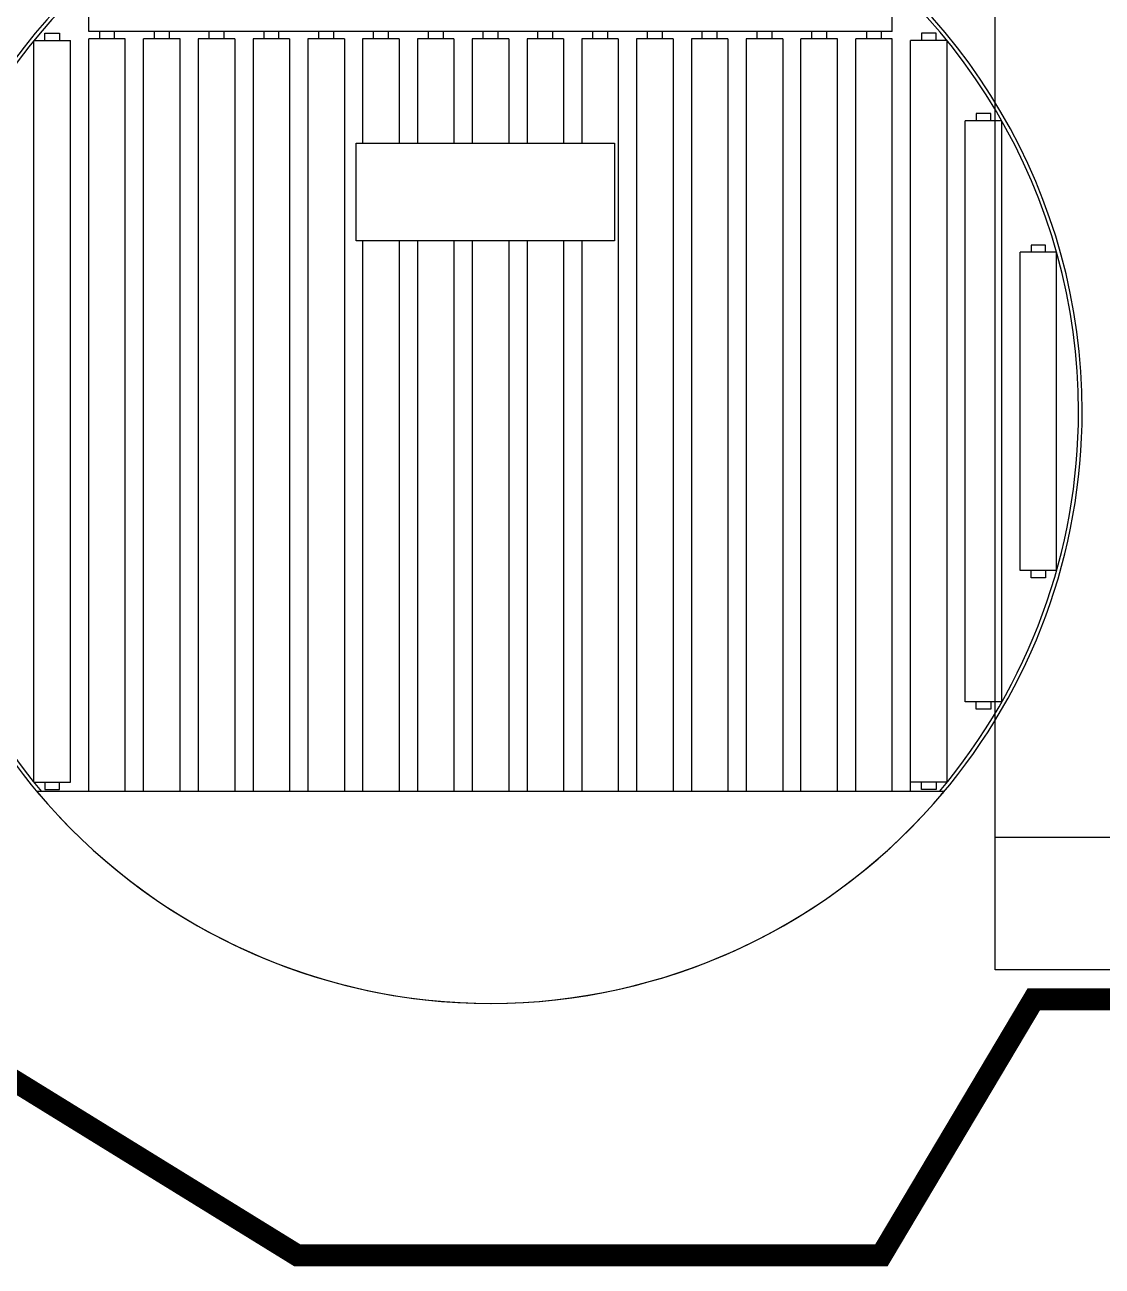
# Model space of a CAD drawing. Header units: millimetres. Extents: x -1732 to 458256, y -4349 to 130988.
# Drawn here: x 103513 to 105386, y 29002 to 31159 of the extents above; entities that cross this region are included whole.
import ezdxf

# ---------------------------------------------------------------- set-up
doc = ezdxf.new("R2010")
doc.units = ezdxf.units.MM
doc.header["$LTSCALE"] = 0.01
doc.header["$MEASUREMENT"] = 0
doc.layers.add('F-E-EQP', color=251, linetype='CONTINUOUS')
doc.layers.add('SAFETY-GUARD', color=251, linetype='CONTINUOUS')

msp = doc.modelspace()

# ---------------------------------------------------------------- linework, layer by layer
at = {"layer": 'F-E-EQP'}
for p, q in [((105199.71027, 29516.78346), (105199.70643, 31396.77985)), ((103623.7115, 31147.68298), (103623.7115, 31173.08293)), ((105020.70871, 31147.68298), (105020.70871, 31173.08293)), ((103528.46169, 31131.61248), (103591.96157, 31131.61248)), ((103528.46169, 29842.95612), (103528.46169, 31131.61248)), ((103547.51166, 31144.31245), (103572.91161, 31144.31245)), ((103547.51166, 31131.61248), (103547.51166, 31144.31245)), ((103572.91161, 31144.31245), (103572.91161, 31131.61248)), ((103591.96157, 29842.95612), (103591.96157, 31131.61248)), ((105020.70871, 31147.68298), (103623.7115, 31147.68298)), ((103623.7115, 29826.88562), (103623.7115, 31134.98301)), ((103687.21138, 31134.98301), (103623.7115, 31134.98301)), ((103642.76147, 31134.98301), (103642.76147, 31147.68298)), ((103668.16142, 31147.68298), (103668.16142, 31134.98301)), ((103687.21138, 29826.88562), (103687.21138, 31134.98301)), ((103718.96131, 29826.88562), (103718.96131, 31134.98301)), ((103782.46119, 31134.98301), (103718.96131, 31134.98301)), ((103738.01128, 31134.98301), (103738.01128, 31147.68298)), ((103763.41122, 31147.68298), (103763.41122, 31134.98301)), ((103782.46119, 29826.88562), (103782.46119, 31134.98301)), ((103814.21112, 31134.98301), (103814.21112, 29826.88562)), ((103877.711, 31134.98301), (103814.21112, 31134.98301)), ((103833.26109, 31134.98301), (103833.26109, 31147.68298)), ((103858.66103, 31147.68298), (103858.66103, 31134.98301)), ((103877.711, 31134.98301), (103877.711, 29826.88562)), ((103909.46093, 31134.98301), (103909.46093, 29826.88562)), ((103972.96081, 31134.98301), (103909.46093, 31134.98301)), ((103928.51089, 31134.98301), (103928.51089, 31147.68298)), ((103953.91084, 31147.68298), (103953.91084, 31134.98301)), ((103972.96081, 31134.98301), (103972.96081, 29826.88562)), ((104004.71074, 31134.98301), (104004.71074, 29826.88562)), ((104068.21062, 31134.98301), (104004.71074, 31134.98301)), ((104023.7607, 31134.98301), (104023.7607, 31147.68298)), ((104049.16065, 31147.68298), (104049.16065, 31134.98301)), ((104068.21062, 31134.98301), (104068.21062, 29826.88562)), ((104099.96055, 31134.98301), (104099.96055, 30953.39979)), ((104163.46042, 31134.98301), (104099.96055, 31134.98301)), ((104119.01051, 31134.98301), (104119.01051, 31147.68298)), ((104144.41046, 31147.68298), (104144.41046, 31134.98301)), ((104163.46042, 31134.98301), (104163.46042, 30953.39979)), ((104195.21036, 31134.98301), (104195.21036, 30953.39979)), ((104258.71023, 31134.98301), (104195.21036, 31134.98301)), ((104214.26032, 31134.98301), (104214.26032, 31147.68298)), ((104239.66027, 31147.68298), (104239.66027, 31134.98301)), ((104258.71023, 31134.98301), (104258.71023, 30953.39979)), ((104290.46017, 31134.98301), (104290.46017, 30953.39979)), ((104353.96004, 31134.98301), (104290.46017, 31134.98301)), ((104309.51013, 31134.98301), (104309.51013, 31147.68298)), ((104334.91008, 31147.68298), (104334.91008, 31134.98301)), ((104353.96004, 31134.98301), (104353.96004, 30953.39979)), ((104385.70998, 31134.98301), (104385.70998, 30953.39979)), ((104449.20985, 31134.98301), (104385.70998, 31134.98301)), ((104404.75994, 31134.98301), (104404.75994, 31147.68298)), ((104430.15989, 31147.68298), (104430.15989, 31134.98301)), ((104449.20985, 31134.98301), (104449.20985, 30953.39979)), ((104480.95979, 31134.98301), (104480.95979, 30953.39979)), ((104544.45966, 31134.98301), (104480.95979, 31134.98301)), ((104500.00975, 31134.98301), (104500.00975, 31147.68298)), ((104525.4097, 31147.68298), (104525.4097, 31134.98301)), ((104544.45966, 31134.98301), (104544.45966, 29826.88562)), ((104576.2096, 31134.98301), (104576.2096, 29826.88562)), ((104639.70947, 31134.98301), (104576.2096, 31134.98301)), ((104595.25956, 31134.98301), (104595.25956, 31147.68298)), ((104620.65951, 31147.68298), (104620.65951, 31134.98301)), ((104639.70947, 31134.98301), (104639.70947, 29826.88562)), ((104671.45941, 31134.98301), (104671.45941, 29826.88562)), ((104734.95928, 31134.98301), (104671.45941, 31134.98301)), ((104690.50937, 31134.98301), (104690.50937, 31147.68298)), ((104715.90932, 31147.68298), (104715.90932, 31134.98301)), ((104734.95928, 31134.98301), (104734.95928, 29826.88562)), ((104766.70922, 31134.98301), (104766.70922, 29826.88562)), ((104830.20909, 31134.98301), (104766.70922, 31134.98301)), ((104785.75918, 31134.98301), (104785.75918, 31147.68298)), ((104811.15913, 31147.68298), (104811.15913, 31134.98301)), ((104830.20909, 31134.98301), (104830.20909, 29826.88562)), ((104861.95903, 29826.88562), (104861.95903, 31134.98301)), ((104925.4589, 31134.98301), (104861.95903, 31134.98301)), ((104881.00899, 31134.98301), (104881.00899, 31147.68298)), ((104906.40894, 31147.68298), (104906.40894, 31134.98301)), ((104925.4589, 29826.88562), (104925.4589, 31134.98301)), ((104957.20884, 29826.88562), (104957.20884, 31134.98301)), ((105020.70871, 31134.98301), (104957.20884, 31134.98301)), ((104976.2588, 31134.98301), (104976.2588, 31147.68298)), ((105001.65875, 31147.68298), (105001.65875, 31134.98301)), ((105020.70871, 29826.88562), (105020.70871, 31134.98301)), ((105052.45865, 29826.88562), (105052.45865, 31131.61248)), ((105115.95852, 31131.61248), (105052.45865, 31131.61248)), ((105071.50861, 31144.31245), (105071.50861, 31131.61248)), ((105096.90856, 31144.31245), (105071.50861, 31144.31245)), ((105096.90856, 31131.61248), (105096.90856, 31144.31245)), ((105115.95852, 29842.95612), (105115.95852, 31131.61248)), ((105192.15837, 31004.83822), (105166.75842, 31004.83822)), ((105166.75842, 31004.83822), (105166.75842, 30992.13824)), ((105192.15837, 30992.13824), (105192.15837, 31004.83822)), ((105147.70846, 29982.43036), (105147.70846, 30992.13824)), ((105211.20833, 30992.13824), (105147.70846, 30992.13824)), ((105211.20833, 29982.43036), (105211.20833, 30992.13824)), ((104099.96055, 30783.56413), (104099.96055, 29826.88562)), ((104163.46042, 30783.56413), (104163.46042, 29826.88562)), ((104195.21036, 30783.56413), (104195.21036, 29826.88562)), ((104258.71023, 30783.56413), (104258.71023, 29826.88562)), ((104290.46017, 30783.56413), (104290.46017, 29826.88562)), ((104353.96004, 30783.56413), (104353.96004, 29826.88562)), ((104385.70998, 30783.56413), (104385.70998, 29826.88562)), ((104449.20985, 30783.56413), (104449.20985, 29826.88562)), ((104480.95979, 30783.56413), (104480.95979, 29826.88562)), ((105242.95827, 30210.78628), (105242.95827, 30763.78232)), ((105306.45814, 30763.78232), (105242.95827, 30763.78232)), ((105262.00823, 30776.48229), (105262.00823, 30763.78232)), ((105287.40818, 30776.48229), (105262.00823, 30776.48229)), ((105287.40818, 30763.78232), (105287.40818, 30776.48229)), ((105306.45814, 30210.78628), (105306.45814, 30763.78232)), ((105306.45814, 30210.78628), (105242.95827, 30210.78628)), ((105262.00823, 30198.08631), (105262.00823, 30210.78628)), ((105287.40818, 30210.78628), (105287.40818, 30198.08631)), ((105287.40818, 30198.08631), (105262.00823, 30198.08631)), ((105211.20833, 29982.43036), (105147.70846, 29982.43036)), ((105166.75842, 29969.73038), (105166.75842, 29982.43036)), ((105192.15837, 29969.73038), (105166.75842, 29969.73038)), ((105192.15837, 29982.43036), (105192.15837, 29969.73038)), ((103528.46169, 29842.95612), (103591.96157, 29842.95612)), ((103547.51166, 29842.95612), (103547.51166, 29830.25615)), ((103572.91161, 29830.25615), (103572.91161, 29842.95612)), ((105115.95852, 29842.95612), (105052.45865, 29842.95612)), ((105071.50861, 29830.25615), (105071.50861, 29842.95612)), ((105096.90856, 29842.95612), (105096.90856, 29830.25615)), ((105110.93886, 29826.88562), (103533.48136, 29826.88562)), ((103547.51166, 29830.25615), (103572.91161, 29830.25615)), ((105096.90856, 29830.25615), (105071.50861, 29830.25615)), ((107859.05403, 29746.78877), (105199.7098, 29746.78315)), ((107859.05452, 29516.78923), (105199.71027, 29516.78361))]:
    msp.add_line(p, q, dxfattribs=at)
msp.add_lwpolyline([(104088.74369, 30783.56413), (104088.74369, 30953.39979), (104537.96193, 30953.39979), (104537.96193, 30783.56413)], close=True, dxfattribs=at)
for radius, start, end in [(1022.34796, 0, 122.61755506), (1028.69794, 0, 121.52345391), (1028.69794, 124.63670254, 180), (1022.34796, 124.17202358, 180), (1028.69794, 180, 220.36478226), (1022.34796, 180, 220.23789631), (1022.34796, 319.76210369, 0), (1028.69794, 319.6308138, 0), (1028.69794, 219.93927148, 220.36478226), (1028.69794, 219.93927148, 320.06072852), (1028.69794, 223.24798538, 320.06072852), (1028.69794, 319.6308138, 320.06072852)]:
    msp.add_arc((104322.21011, 30487.2843), radius, start, end, dxfattribs=at)
at = {"layer": 'SAFETY-GUARD', "linetype": 'Continuous', "const_width": 38.1}
msp.add_lwpolyline([(106570.00675, 29676.36285), (106570.00675, 29465.80831), (105266.89882, 29465.81033), (105001.97812, 29020.97542), (103985.97812, 29020.97542), (103121.11157, 29554.13754), (101851.11157, 29554.13754), (101851.11157, 29736.37301)], dxfattribs=at)

doc.saveas('drawing.dxf')
